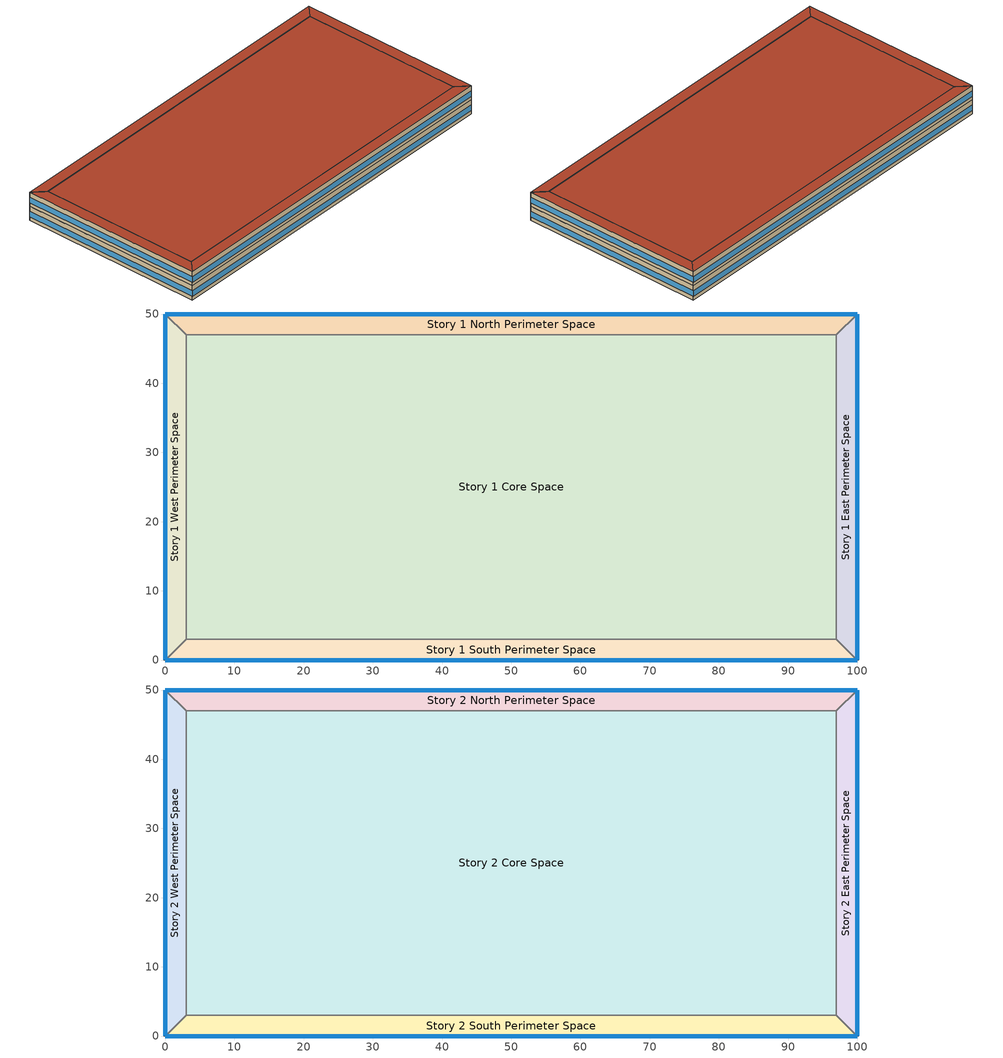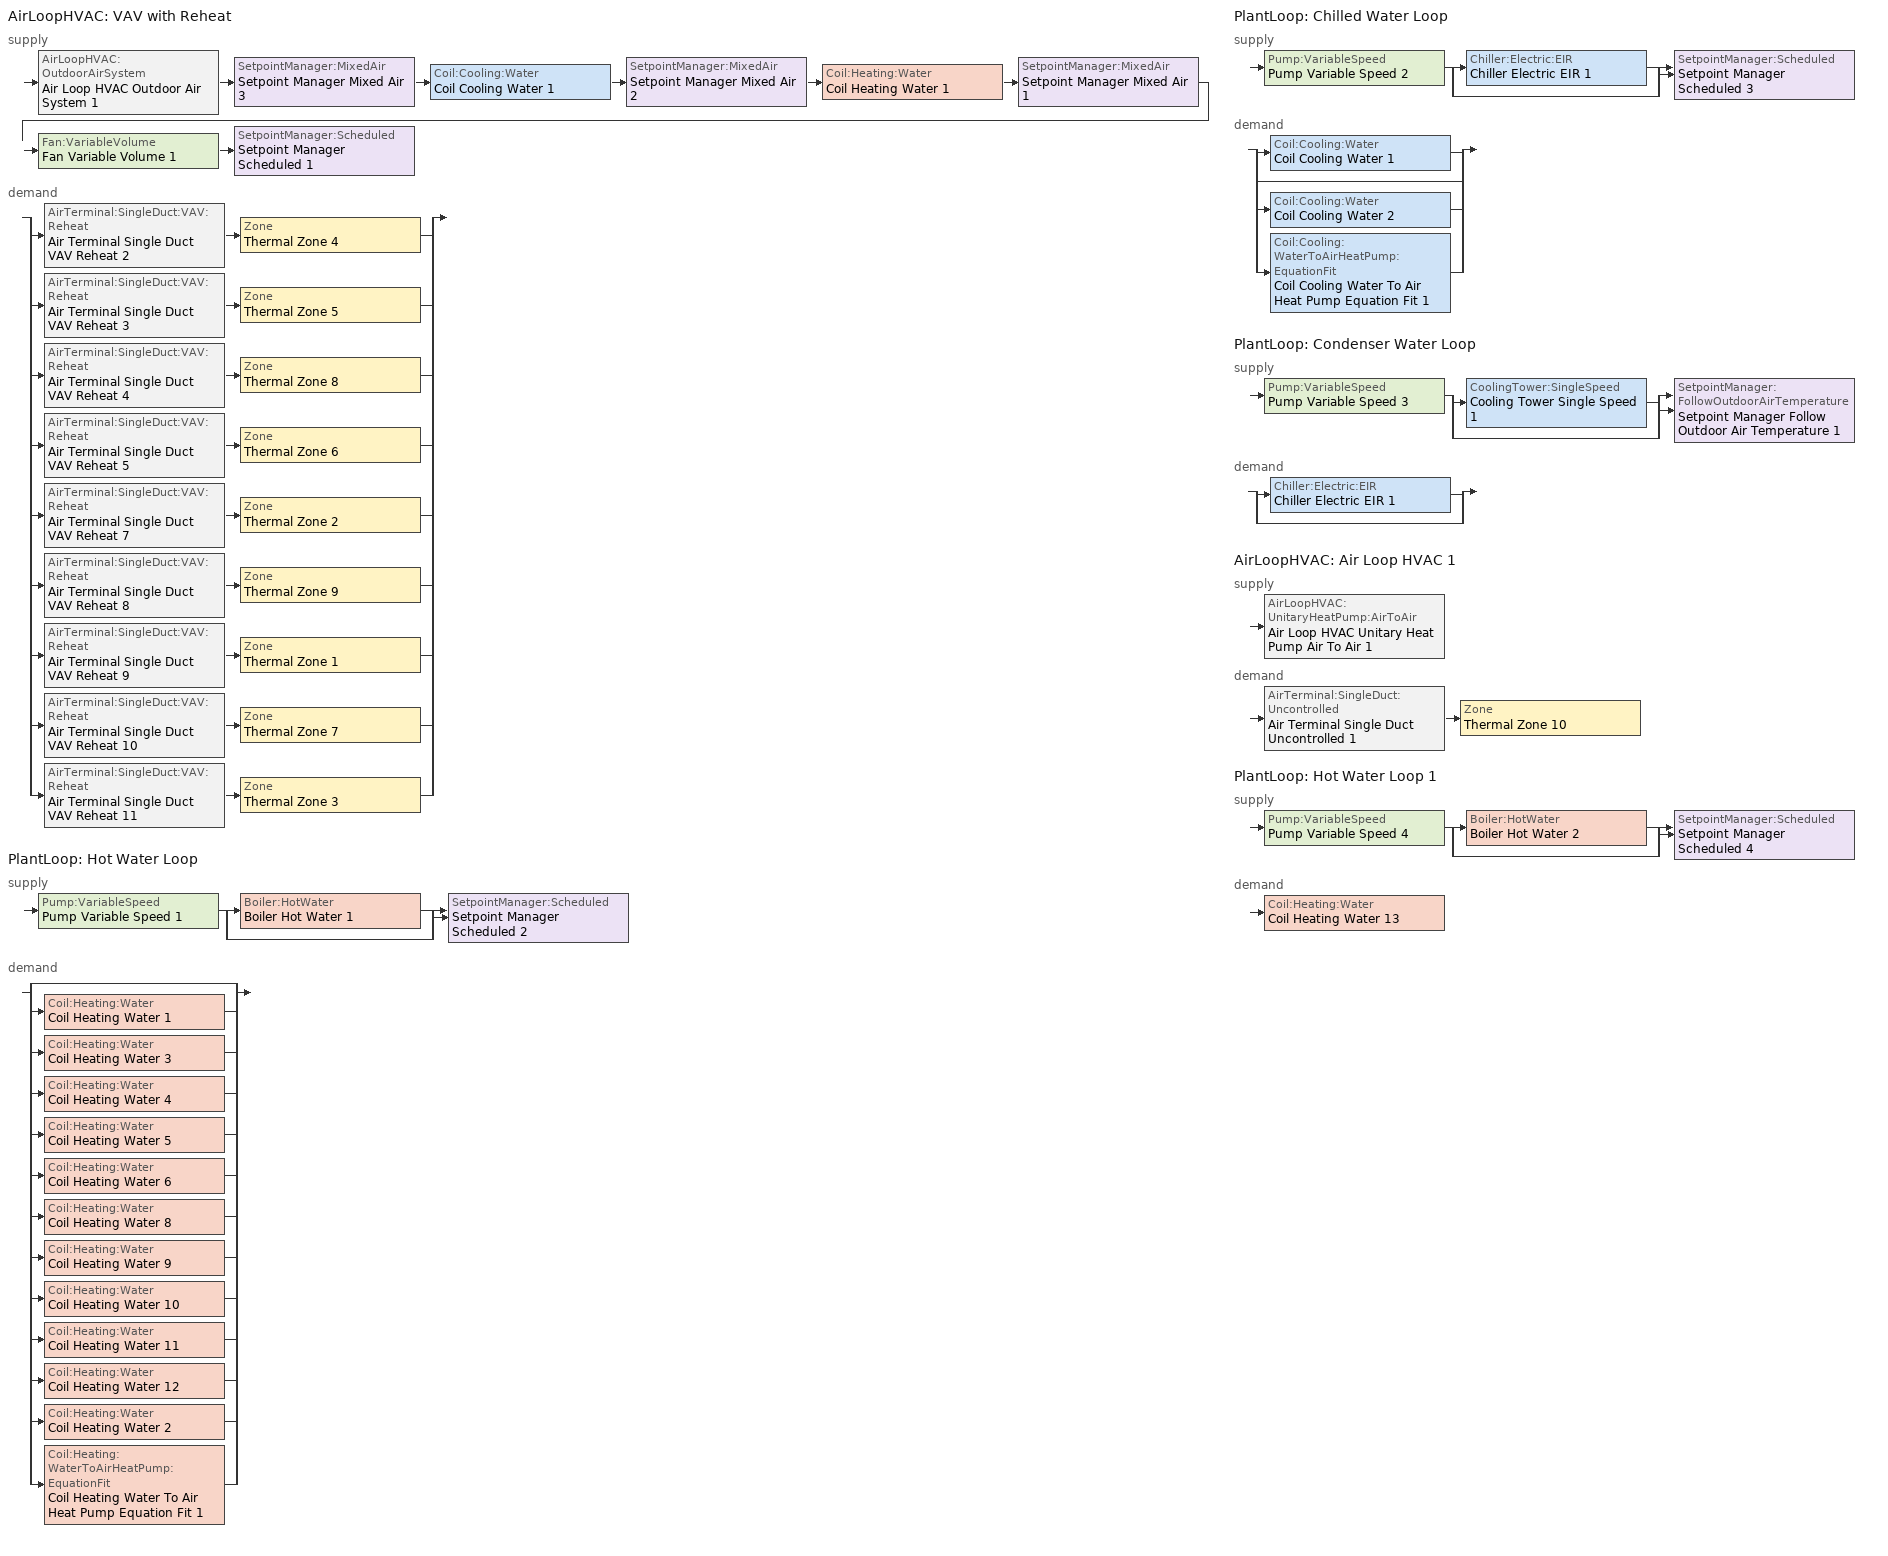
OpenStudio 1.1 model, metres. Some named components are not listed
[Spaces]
Story 1 West Perimeter Space
 floor ground: 0,0 0,50 3,47 3,3 z0
 wall outside: 0,50 0,0 z0:4
 wall to Story 1 North Perimeter Space: 3,47 0,50 z0:4
 wall to Story 1 Core Space: 3,3 3,47 z0:4
 wall to Story 1 South Perimeter Space: 0,0 3,3 z0:4
 window: 0,49.97 0,0.03 z1:2.6
Story 1 North Perimeter Space
 floor ground: 0,50 100,50 97,47 3,47 z0
 wall outside: 100,50 0,50 z0:4
 wall to Story 1 East Perimeter Space: 97,47 100,50 z0:4
 wall to Story 1 Core Space: 3,47 97,47 z0:4
 window: 99.97,50 0.03,50 z1:2.6
Story 1 East Perimeter Space
 floor ground: 100,50 100,0 97,3 97,47 z0
 wall outside: 100,0 100,50 z0:4
 wall to Story 1 South Perimeter Space: 97,3 100,0 z0:4
 wall to Story 1 Core Space: 97,47 97,3 z0:4
 window: 100,0.03 100,49.97 z1:2.6
Story 1 South Perimeter Space
 floor ground: 100,0 0,0 3,3 97,3 z0
 wall outside: 0,0 100,0 z0:4
 wall to Story 1 Core Space: 97,3 3,3 z0:4
 window: 0.03,0 99.97,0 z1:2.6
Story 1 Core Space
 floor ground: 3,3 3,47 97,47 97,3 z0
Story 2 West Perimeter Space
 floor to Story 1 West Perimeter Space: 0,0 0,50 3,47 3,3 z4
 wall outside: 0,50 0,0 z4:8
 wall to Story 2 North Perimeter Space: 3,47 0,50 z4:8
 wall to Story 2 Core Space: 3,3 3,47 z4:8
 wall to Story 2 South Perimeter Space: 0,0 3,3 z4:8
 window: 0,49.97 0,0.03 z5:6.6
 roof outside: 3,3 3,47 0,50 0,0 z8
Story 2 North Perimeter Space
 floor to Story 1 North Perimeter Space: 0,50 100,50 97,47 3,47 z4
 wall outside: 100,50 0,50 z4:8
 wall to Story 2 East Perimeter Space: 97,47 100,50 z4:8
 wall to Story 2 Core Space: 3,47 97,47 z4:8
 window: 99.97,50 0.03,50 z5:6.6
 roof outside: 3,47 97,47 100,50 0,50 z8
Story 2 East Perimeter Space
 floor to Story 1 East Perimeter Space: 100,50 100,0 97,3 97,47 z4
 wall outside: 100,0 100,50 z4:8
 wall to Story 2 South Perimeter Space: 97,3 100,0 z4:8
 wall to Story 2 Core Space: 97,47 97,3 z4:8
 window: 100,0.03 100,49.97 z5:6.6
 roof outside: 97,47 97,3 100,0 100,50 z8
Story 2 South Perimeter Space
 floor to Story 1 South Perimeter Space: 100,0 0,0 3,3 97,3 z4
 wall outside: 0,0 100,0 z4:8
 wall to Story 2 Core Space: 97,3 3,3 z4:8
 window: 0.03,0 99.97,0 z5:6.6
 roof outside: 97,3 3,3 0,0 100,0 z8
Story 2 Core Space
 floor to Story 1 Core Space: 3,3 3,47 97,47 97,3 z4
 roof outside: 97,3 97,47 3,47 3,3 z8
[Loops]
AirLoopHVAC 'VAV with Reheat'
 supply: AirLoopHVAC:OutdoorAirSystem 'Air Loop HVAC Outdoor Air System 1' > SetpointManager:MixedAir 'Setpoint Manager Mixed Air 3' > Coil:Cooling:Water 'Coil Cooling Water 1' > SetpointManager:MixedAir 'Setpoint Manager Mixed Air 2' > Coil:Heating:Water 'Coil Heating Water 1' > SetpointManager:MixedAir 'Setpoint Manager Mixed Air 1' > Fan:VariableVolume 'Fan Variable Volume 1' > SetpointManager:Scheduled 'Setpoint Manager Scheduled 1'
 demand: split
  | AirTerminal:SingleDuct:VAV:Reheat 'Air Terminal Single Duct VAV Reheat 2' > Zone 'Thermal Zone 4'
  | AirTerminal:SingleDuct:VAV:Reheat 'Air Terminal Single Duct VAV Reheat 3' > Zone 'Thermal Zone 5'
  | AirTerminal:SingleDuct:VAV:Reheat 'Air Terminal Single Duct VAV Reheat 4' > Zone 'Thermal Zone 8'
  | AirTerminal:SingleDuct:VAV:Reheat 'Air Terminal Single Duct VAV Reheat 5' > Zone 'Thermal Zone 6'
  | AirTerminal:SingleDuct:VAV:Reheat 'Air Terminal Single Duct VAV Reheat 7' > Zone 'Thermal Zone 2'
  | AirTerminal:SingleDuct:VAV:Reheat 'Air Terminal Single Duct VAV Reheat 8' > Zone 'Thermal Zone 9'
  | AirTerminal:SingleDuct:VAV:Reheat 'Air Terminal Single Duct VAV Reheat 9' > Zone 'Thermal Zone 1'
  | AirTerminal:SingleDuct:VAV:Reheat 'Air Terminal Single Duct VAV Reheat 10' > Zone 'Thermal Zone 7'
  | AirTerminal:SingleDuct:VAV:Reheat 'Air Terminal Single Duct VAV Reheat 11' > Zone 'Thermal Zone 3'
PlantLoop 'Hot Water Loop'
 supply: Pump:VariableSpeed 'Pump Variable Speed 1' > split
  | Boiler:HotWater 'Boiler Hot Water 1'
  | bypass
  join > SetpointManager:Scheduled 'Setpoint Manager Scheduled 2'
 demand: split
  | bypass
  | Coil:Heating:Water 'Coil Heating Water 1'
  | Coil:Heating:Water 'Coil Heating Water 3'
  | Coil:Heating:Water 'Coil Heating Water 4'
  | Coil:Heating:Water 'Coil Heating Water 5'
  | Coil:Heating:Water 'Coil Heating Water 6'
  | Coil:Heating:Water 'Coil Heating Water 8'
  | Coil:Heating:Water 'Coil Heating Water 9'
  | Coil:Heating:Water 'Coil Heating Water 10'
  | Coil:Heating:Water 'Coil Heating Water 11'
  | Coil:Heating:Water 'Coil Heating Water 12'
  | Coil:Heating:Water 'Coil Heating Water 2'
  | Coil:Heating:WaterToAirHeatPump:EquationFit 'Coil Heating Water To Air Heat Pump Equation Fit 1'
PlantLoop 'Chilled Water Loop'
 supply: Pump:VariableSpeed 'Pump Variable Speed 2' > split
  | Chiller:Electric:EIR 'Chiller Electric EIR 1'
  | bypass
  join > SetpointManager:Scheduled 'Setpoint Manager Scheduled 3'
 demand: split
  | Coil:Cooling:Water 'Coil Cooling Water 1'
  | bypass
  | Coil:Cooling:Water 'Coil Cooling Water 2'
  | Coil:Cooling:WaterToAirHeatPump:EquationFit 'Coil Cooling Water To Air Heat Pump Equation Fit 1'
PlantLoop 'Condenser Water Loop'
 supply: Pump:VariableSpeed 'Pump Variable Speed 3' > split
  | CoolingTower:SingleSpeed 'Cooling Tower Single Speed 1'
  | bypass
  join > SetpointManager:FollowOutdoorAirTemperature 'Setpoint Manager Follow Outdoor Air Temperature 1'
 demand: split
  | Chiller:Electric:EIR 'Chiller Electric EIR 1'
  | bypass
AirLoopHVAC 'Air Loop HVAC 1'
 supply: AirLoopHVAC:UnitaryHeatPump:AirToAir 'Air Loop HVAC Unitary Heat Pump Air To Air 1'
 demand: AirTerminal:SingleDuct:Uncontrolled 'Air Terminal Single Duct Uncontrolled 1' > Zone 'Thermal Zone 10'
PlantLoop 'Hot Water Loop 1'
 supply: Pump:VariableSpeed 'Pump Variable Speed 4' > split
  | Boiler:HotWater 'Boiler Hot Water 2'
  | bypass
  join > SetpointManager:Scheduled 'Setpoint Manager Scheduled 4'
 demand: Coil:Heating:Water 'Coil Heating Water 13'
[Building]
OS:Building 1: Space Type=Baseline Model Space Type; Default Construction Set=ASHRAE_189.1-2009_ClimateZone 4-5 (mdoff)_ConstSet
[SizingPeriod:DesignDay] Barometric Pressure {Pa}=98934; Sky Clearness=0; Rain Indicator=0; Snow Indicator=0; Day of Month=21; Daylight Saving Time Indicator=0; Dry-Bulb Temperature Range Modifier Type=DefaultMultipliers
Name | Maximum Dry-Bulb Temperature {C} | Daily Dry-Bulb Temperature Range {deltaC} | Humidity Indicating Conditions at Maximum Dry-Bulb {BasedOnField A3} | Wind Speed {m/s} | Wind Direction {deg} | Month | Day Type | Humidity Indicating Type | Solar Model Indicator | ASHRAE Taub | ASHRAE Taud
Chicago Ohare Intl Ap Ann Hum_n 99.6% Condns DP=>MCDB | -19.2 | 0 | -25.7 | 4.9 | 270 | 1 | WinterDesignDay | Dewpoint | ASHRAEClearSky
Chicago Ohare Intl Ap Ann Clg .4% Condns DP=>MDB | 28.9 | 10.5 | 23.8 | 5.2 | 230 | 7 | SummerDesignDay | Dewpoint | ASHRAETau | 0.455 | 2.05
Chicago Ohare Intl Ap Ann Htg 99.6% Condns DB | -20 | 0 | -20 | 4.9 | 270 | 1 | WinterDesignDay | Wetbulb | ASHRAEClearSky
Chicago Ohare Intl Ap Ann Clg .4% Condns Enth=>MDB | 31.4 | 10.5 | 79200 | 5.2 | 230 | 7 | SummerDesignDay | Enthalpy | ASHRAETau | 0.455 | 2.05
Chicago Ohare Intl Ap Ann Htg Wind 99.6% Condns WS=>MCDB | -3.5 | 0 | -3.5 | 12.4 | 270 | 1 | WinterDesignDay | Wetbulb | ASHRAEClearSky
Chicago Ohare Intl Ap Ann Clg .4% Condns WB=>MDB | 31.2 | 10.5 | 25.5 | 5.2 | 230 | 7 | SummerDesignDay | Wetbulb | ASHRAETau | 0.455 | 2.05
Chicago Ohare Intl Ap Ann Clg .4% Condns DB=>MWB | 33.3 | 10.5 | 23.7 | 5.2 | 230 | 7 | SummerDesignDay | Wetbulb | ASHRAETau | 0.455 | 2.05
[Material]
Name | Roughness | Thickness | Conductivity | Density | Specific Heat | Thermal Absorptance | Solar Absorptance | Visible Absorptance
000_F08 Metal surface | Smooth | 0.0008 | 45.28 | 7824 | 500
000_F16 Acoustic tile | MediumSmooth | 0.0191 | 0.06 | 368 | 590
000_G01a 19mm gypsum board | MediumSmooth | 0.019 | 0.16 | 800 | 1090
000_G05 25mm wood | MediumSmooth | 0.0254 | 0.15 | 608 | 1630
000_I01 25mm insulation board | MediumRough | 0.0254 | 0.03 | 43 | 1210
000_M11 100mm lightweight concrete | MediumRough | 0.1016 | 0.53 | 1280 | 840
1/2IN Gypsum | Smooth | 0.0127 | 0.16 | 784.9 | 830 | 0.9 | 0.92 | 0.92
MAT-CC05 4 HW CONCRETE | Rough | 0.1016 | 1.311 | 2240 | 836.8 | 0.9 | 0.7 | 0.7
Metal Decking | MediumSmooth | 0.0015 | 45.006 | 7680 | 418.4 | 0.9 | 0.7 | 0.3
Roof Insulation [21] | MediumRough | 0.2105 | 0.049 | 265 | 836.8 | 0.9 | 0.7 | 0.7
Roof Membrane | VeryRough | 0.0095 | 0.16 | 1121.29 | 1460 | 0.9 | 0.7 | 0.7
Wall Insulation [39] | MediumRough | 0.1184 | 0.045 | 265 | 836.8 | 0.9 | 0.7 | 0.7
[Material:AirGap]
Name | Thermal Resistance
000_F04 Wall air space resistance | 0.15
000_F05 Ceiling air space resistance | 0.18
[Material:NoMass] Thermal Absorptance=0.9; Solar Absorptance=0.7
Name | Roughness | Thermal Resistance | Visible Absorptance
CP02 CARPET PAD | VeryRough | 0.2165 | 0.8
MAT-SHEATH | Rough | 0.3626 | 0.7
[WindowMaterial:Gas]
000_Air 13mm: Gas Type=Air; Thickness=0.0127
[WindowMaterial:Glazing] Optical Data Type=SpectralAverage; Thickness=0.003; Infrared Transmittance at Normal Incidence=0
Name | Solar Transmittance at Normal Incidence | Front Side Solar Reflectance at Normal Incidence | Back Side Solar Reflectance at Normal Incidence | Visible Transmittance at Normal Incidence | Front Side Visible Reflectance at Normal Incidence | Back Side Visible Reflectance at Normal Incidence | Front Side Infrared Hemispherical Emissivity | Back Side Infrared Hemispherical Emissivity | Conductivity | Dirt Correction Factor for Solar and Visible Transmittance | Solar Diffusing
000_Clear 3mm | 0.837 | 0.075 | 0.075 | 0.898 | 0.081 | 0.081 | 0.84 | 0.84 | 0.9
Theoretical Glass [207] | 0.3311 | 0.6189 | 0.6189 | 0.44 | 0.51 | 0.51 | 0.9 | 0.9 | 0.0133 | 1 | No
[Construction]
000_ExtSlabCarpet_4in_ClimateZone 1-8: MAT-CC05 4 HW CONCRETE, CP02 CARPET PAD
000_Exterior Door: 000_F08 Metal surface, 000_I01 25mm insulation board
000_Exterior Window: 000_Clear 3mm, 000_Air 13mm, 000_Clear 3mm
000_Interior Ceiling: 000_M11 100mm lightweight concrete, 000_F05 Ceiling air space resistance, 000_F16 Acoustic tile
000_Interior Door; 000_Interior Partition: 000_G05 25mm wood
000_Interior Floor: 000_F16 Acoustic tile, 000_F05 Ceiling air space resistance, 000_M11 100mm lightweight concrete
000_Interior Wall: 000_G01a 19mm gypsum board, 000_F04 Wall air space resistance, 000_G01a 19mm gypsum board
000_Interior Window: 000_Clear 3mm
ASHRAE_189.1-2009_ExtRoof_IEAD_ClimateZone 2-5: Roof Membrane, Roof Insulation [21], Metal Decking
ASHRAE_189.1-2009_ExtWall_SteelFrame_ClimateZone 4-8: MAT-SHEATH, Wall Insulation [39], 1/2IN Gypsum
ASHRAE_189.1-2009_ExtWindow_ClimateZone 4-5: Theoretical Glass [207]
[DefaultConstructionSet]
ASHRAE_189.1-2009_ClimateZone 4-5 (mdoff)_ConstSet: Default Exterior Surface Constructions=ASHRAE_189.1-2009_ClimateZone 4-5 (mdoff)_Exterior_DefSurfCons; Default Interior Surface Constructions=000_Interior_DefSurfCons; Default Ground Contact Surface Constructions=000_Ground_DefSurfCons; Default Exterior SubSurface Constructions=ASHRAE_189.1-2009_ClimateZone 4-5 (mdoff)_Exterior_DefSubCons; Default Interior SubSurface Constructions=000_Interior_DefSubCons; Interior Partition Construction=000_Interior Partition
[DefaultSubSurfaceConstructions] Glass Door Construction=000_Exterior Window; Skylight Construction=000_Exterior Window; Tubular Daylight Dome Construction=000_Interior Window; Tubular Daylight Diffuser Construction=000_Interior Window
Name | Fixed Window Construction | Operable Window Construction | Door Construction
000_Interior_DefSubCons | 000_Interior Window | 000_Interior Window | 000_Interior Door
ASHRAE_189.1-2009_ClimateZone 4-5 (mdoff)_Exterior_DefSubCons | ASHRAE_189.1-2009_ExtWindow_ClimateZone 4-5 | ASHRAE_189.1-2009_ExtWindow_ClimateZone 4-5 | 000_Exterior Door
[DefaultSurfaceConstructions]
Name | Floor Construction | Wall Construction | Roof Ceiling Construction
000_Ground_DefSurfCons | 000_ExtSlabCarpet_4in_ClimateZone 1-8 | 000_ExtSlabCarpet_4in_ClimateZone 1-8 | 000_ExtSlabCarpet_4in_ClimateZone 1-8
000_Interior_DefSurfCons | 000_Interior Floor | 000_Interior Wall | 000_Interior Ceiling
ASHRAE_189.1-2009_ClimateZone 4-5 (mdoff)_Exterior_DefSurfCons | 000_ExtSlabCarpet_4in_ClimateZone 1-8 | ASHRAE_189.1-2009_ExtWall_SteelFrame_ClimateZone 4-8 | ASHRAE_189.1-2009_ExtRoof_IEAD_ClimateZone 2-5
[BuildingStory] Nominal Floor to Floor Height {m}=4
Name | Nominal Z Coordinate {m}
Story 1 | 0
Story 2 | 4
[Space]
Name | Building Story | Thermal Zone
Story 1 West Perimeter Space | Story 1 | Thermal Zone 6
Story 1 North Perimeter Space | Story 1 | Thermal Zone 10
Story 1 East Perimeter Space | Story 1 | Thermal Zone 4
Story 1 South Perimeter Space | Story 1 | Thermal Zone 9
Story 1 Core Space | Story 1 | Thermal Zone 7
Story 2 West Perimeter Space | Story 2 | Thermal Zone 1
Story 2 North Perimeter Space | Story 2 | Thermal Zone 2
Story 2 East Perimeter Space | Story 2 | Thermal Zone 3
Story 2 South Perimeter Space | Story 2 | Thermal Zone 8
Story 2 Core Space | Story 2 | Thermal Zone 5
[ThermalZone] Thermostat=Thermostat Setpoint Dual Setpoint 1; Use Ideal Air Loads=No
Thermal Zone 1; Thermal Zone 2; Thermal Zone 3; Thermal Zone 4; Thermal Zone 5; Thermal Zone 6; Thermal Zone 7; Thermal Zone 8; Thermal Zone 9; Thermal Zone 10
[Sizing:Zone] Zone Cooling Design Supply Air Temperature {C}=14; Zone Heating Design Supply Air Temperature {C}=40; Zone Cooling Design Supply Air Humidity Ratio {kg-H2O/kg-air}=0.0085; Zone Heating Design Supply Air Humidity Ratio {kg-H2O/kg-air}=0.008; Cooling Design Air Flow Method=DesignDay; Heating Design Air Flow Method=DesignDay
Thermal Zone 1; Thermal Zone 2; Thermal Zone 3; Thermal Zone 4; Thermal Zone 5; Thermal Zone 6; Thermal Zone 7; Thermal Zone 8; Thermal Zone 9; Thermal Zone 10
[Zone equipment]
Thermal Zone 1: Air Terminal Single Duct VAV Reheat 9
Thermal Zone 2: Air Terminal Single Duct VAV Reheat 7
Thermal Zone 3: Air Terminal Single Duct VAV Reheat 11
Thermal Zone 4: Air Terminal Single Duct VAV Reheat 2, Zone HVAC Four Pipe Fan Coil 1
Thermal Zone 5: Air Terminal Single Duct VAV Reheat 3, Zone HVAC Water To Air Heat Pump 1
Thermal Zone 6: Air Terminal Single Duct VAV Reheat 5, Zone HVAC Packaged Terminal Heat Pump 1
Thermal Zone 7: Air Terminal Single Duct VAV Reheat 10
Thermal Zone 8: Air Terminal Single Duct VAV Reheat 4, Zone HVAC Packaged Terminal Air Conditioner 1
Thermal Zone 9: Air Terminal Single Duct VAV Reheat 8
Thermal Zone 10: Air Terminal Single Duct Uncontrolled 1
[AirLoopHVAC] Design Supply Air Flow Rate {m3/s}=AutoSize
VAV with Reheat; Air Loop HVAC 1
[AvailabilityManager:Scheduled] Schedule=Always On Discrete
Availability Manager Scheduled 1; Availability Manager Scheduled 2
[Sizing:System] Type of Load to Size On=Sensible; Design Outdoor Air Flow Rate {m3/s}=Autosize; Minimum System Air Flow Ratio=0.3; Preheat Design Temperature {C}=7; Preheat Design Humidity Ratio {kg-H2O/kg-Air}=0.008; Precool Design Temperature {C}=12.8; Precool Design Humidity Ratio {kg-H2O/kg-Air}=0.008; Central Cooling Design Supply Air Temperature {C}=12.8; Sizing Option=NonCoincident; 100% Outdoor Air in Cooling=Yes; 100% Outdoor Air in Heating=Yes; Central Cooling Design Supply Air Humidity Ratio {kg-H2O/kg-Air}=0.0085; Central Heating Design Supply Air Humidity Ratio {kg-H2O/kg-Air}=0.008; Cooling Design Air Flow Method=DesignDay; Cooling Design Air Flow Rate {m3/s}=0; Heating Design Air Flow Method=DesignDay; Heating Design Air Flow Rate {m3/s}=0; System Outdoor Air Method=ZoneSum
Name | Central Heating Design Supply Air Temperature {C}
VAV with Reheat | 12.8
Air Loop HVAC 1 | 16.7
[Fan:VariableVolume]
Fan Variable Volume 1: Availability Schedule=Always On Discrete; Fan Efficiency=0.6045; Pressure Rise {Pa}=500; Maximum Flow Rate {m3/s}=Autosize; Fan Power Minimum Flow Rate Input Method=FixedFlowRate; Fan Power Minimum Flow Fraction=0; Fan Power Minimum Air Flow Rate {m3/s}=0; Motor Efficiency=0.93; Motor In Airstream Fraction=1; Fan Power Coefficient 1=0.0407599; Fan Power Coefficient 2=0.088045; Fan Power Coefficient 3=-0.0729261; Fan Power Coefficient 4=0.94374; Fan Power Coefficient 5=0
[Coil:Heating:Water] Availability Schedule=Always On Discrete
Coil Heating Water 1; Coil Heating Water 3; Coil Heating Water 4; Coil Heating Water 5; Coil Heating Water 6; Coil Heating Water 8; Coil Heating Water 9; Coil Heating Water 10; Coil Heating Water 11; Coil Heating Water 12; Coil Heating Water 2; Coil Heating Water 13
[Coil:Cooling:Water] Availability Schedule=Always On Discrete
Coil Cooling Water 1; Coil Cooling Water 2
[SetpointManager:Scheduled] Control Variable=Temperature
Name | Schedule
Setpoint Manager Scheduled 1 | Deck_Temperature
Setpoint Manager Scheduled 2 | Hot_Water_Temperature
Setpoint Manager Scheduled 3 | Chilled_Water_Temperature
Setpoint Manager Scheduled 4 | Hot_Water_Temperature 1
[Controller:OutdoorAir]
Controller Outdoor Air 1: Minimum Outdoor Air Flow Rate {m3/s}=Autosize; Maximum Outdoor Air Flow Rate {m3/s}=Autosize; Economizer Control Type=NoEconomizer; Economizer Control Action Type=ModulateFlow; Economizer Maximum Limit Dry-Bulb Temperature {C}=28; Economizer Maximum Limit Enthalpy {J/kg}=64000; Economizer Minimum Limit Dry-Bulb Temperature {C}=-100; Lockout Type=NoLockout; Minimum Limit Type=FixedMinimum; Controller Mechanical Ventilation=Controller Mechanical Ventilation 1; High Humidity Control=No; Heat Recovery Bypass Control Type=BypassWhenOAFlowGreaterThanMinimum
[Controller:MechanicalVentilation]
Controller Mechanical Ventilation 1: Availability Schedule=Always On Discrete; System Outdoor Air Method=ZoneSum
[AirLoopHVAC:OutdoorAirSystem]
Air Loop HVAC Outdoor Air System 1: Controller=Controller Outdoor Air 1
[PlantLoop] Plant Loop Volume {m3}=Autocalculate
Name | Fluid Type
Hot Water Loop; Hot Water Loop 1 | Water
Chilled Water Loop; Condenser Water Loop
[Sizing:Plant]
Name | Loop Type | Design Loop Exit Temperature {C} | Loop Design Temperature Difference {deltaC}
Hot Water Loop; Hot Water Loop 1 | Heating | 82 | 11
Chilled Water Loop | Cooling | 7.22 | 6.67
Condenser Water Loop | Condenser | 29.4 | 5.6
[Pump:VariableSpeed] Pump Control Type=Intermittent
Pump Variable Speed 1; Pump Variable Speed 2; Pump Variable Speed 3; Pump Variable Speed 4
[Boiler:HotWater] Efficiency Curve Temperature Evaluation Variable=LeavingBoiler; Water Outlet Upper Temperature Limit {C}=99; Boiler Flow Mode=ConstantFlow; Parasitic Electric Load {W}=0; Sizing Factor=1
Name | Normalized Boiler Efficiency Curve
Boiler Hot Water 1 | Boiler Efficiency
Boiler Hot Water 2 | Boiler Efficiency 1
[Controller:WaterCoil]
Name | Action
Controller Water Coil 1; Controller Water Coil 3; Controller Water Coil 5 | Normal
Controller Water Coil 2; Controller Water Coil 4 | Reverse
[Chiller:Electric:EIR]
Chiller Electric EIR 1: Reference Capacity {W}=Autosize; Reference COP {W/W}=5.5; Cooling Capacity Function of Temperature Curve=Curve Biquadratic 1; Electric Input to Cooling Output Ratio Function of Temperature Curve=Curve Biquadratic 2; Electric Input to Cooling Output Ratio Function of Part Load Ratio Curve=Curve Quadratic 1; Design Heat Recovery Water Flow Rate {m3/s}=0; Sizing Factor=1; Basin Heater Capacity {W/K}=0; Basin Heater Setpoint Temperature {C}=10
[CoolingTower:SingleSpeed]
Cooling Tower Single Speed 1: Design Water Flow Rate {m3/s}=autosize; Design Air Flow Rate {m3/s}=autosize; Fan Power at Design Air Flow Rate {W}=autosize; U-Factor Times Area Value at Design Air Flow Rate {W/K}=autosize; Air Flow Rate in Free Convection Regime {m3/s}=autosize; U-Factor Times Area Value at Free Convection Air Flow Rate {W/K}=autosize; Performance Input Method=UFactorTimesAreaAndDesignWaterFlowRate; Free Convection Capacity {W}=0
[SetpointManager:FollowOutdoorAirTemperature]
Setpoint Manager Follow Outdoor Air Temperature 1: Control Variable=Temperature; Reference Temperature Type=OutdoorAirWetBulb; Offset Temperature Difference {deltaC}=1.5; Maximum Setpoint Temperature {C}=80; Minimum Setpoint Temperature {C}=6
[AirTerminal:SingleDuct:VAV:Reheat] Availability Schedule=Always On Discrete; Maximum Air Flow Rate {m3/s}=Autocalculate; Zone Minimum Air Flow Input Method=Constant; Constant Minimum Air Flow Fraction=0.3; Fixed Minimum Air Flow Rate {m3/s}=0; Maximum Hot Water or Steam Flow Rate {m3/s}=Autocalculate; Minimum Hot Water or Steam Flow Rate {m3/s}=0; Convergence Tolerance=0.001; Damper Heating Action=Normal; Maximum Flow per Zone Floor Area During Reheat {m3/s-m2}=Autocalculate; Maximum Flow Fraction During Reheat=Autocalculate; Maximum Reheat Air Temperature {C}=35
Name | Reheat Coil
Air Terminal Single Duct VAV Reheat 2 | Coil Heating Water 3
Air Terminal Single Duct VAV Reheat 3 | Coil Heating Water 4
Air Terminal Single Duct VAV Reheat 4 | Coil Heating Water 5
Air Terminal Single Duct VAV Reheat 5 | Coil Heating Water 6
Air Terminal Single Duct VAV Reheat 7 | Coil Heating Water 8
Air Terminal Single Duct VAV Reheat 8 | Coil Heating Water 9
Air Terminal Single Duct VAV Reheat 9 | Coil Heating Water 10
Air Terminal Single Duct VAV Reheat 10 | Coil Heating Water 11
Air Terminal Single Duct VAV Reheat 11 | Coil Heating Water 12
[Fan:OnOff] Availability Schedule=Always On Discrete; Fan Efficiency=0.6; Pressure Rise {Pa}=300; Maximum Flow Rate {m3/s}=autosize; Motor Efficiency=0.8; Motor In Airstream Fraction=1
Name | Fan Power Ratio Function of Speed Ratio Curve | Fan Efficiency Ratio Function of Speed Ratio Curve
Fan On Off 1 | Fan On Off Power Curve | Fan On Off Efficiency Curve
Fan On Off 2 | Fan On Off Power Curve 1 | Fan On Off Efficiency Curve 1
Fan On Off 3 | Fan On Off Power Curve 2 | Fan On Off Efficiency Curve 2
Fan On Off 4 | Fan On Off Power Curve 3 | Fan On Off Efficiency Curve 3
Fan On Off 5 | Fan On Off Power Curve 4 | Fan On Off Efficiency Curve 4
[Coil:Heating:DX:SingleSpeed] Availability Schedule=Always On Discrete; Rated Total Heating Capacity {W}=Autosize; Rated COP {W/W}=5; Rated Air Flow Rate {m3/s}=Autosize; Defrost Strategy=Resistive; Defrost Control=Timed; Defrost Time Period Fraction=0.166667; Resistive Defrost Heater Capacity {W}=2000
Name | Total Heating Capacity Function of Temperature Curve | Total Heating Capacity Function of Flow Fraction Curve | Energy Input Ratio Function of Temperature Curve | Energy Input Ratio Function of Flow Fraction Curve | Part Load Fraction Correlation Curve
Coil Heating DX Single Speed 1 | Curve Cubic 1 | Curve Cubic 2 | Curve Cubic 3 | Curve Quadratic 2 | Curve Quadratic 3
Coil Heating DX Single Speed 2 | Curve Cubic 4 | Curve Cubic 5 | Curve Cubic 6 | Curve Quadratic 13 | Curve Quadratic 14
[Coil:Cooling:DX:SingleSpeed] Availability Schedule=Always On Discrete; Rated Total Cooling Capacity {W}=autosize; Rated Sensible Heat Ratio=autosize; Rated COP {W/W}=3; Rated Air Flow Rate {m3/s}=autosize; Rated Evaporator Fan Power Per Volume Flow Rate {W/(m3/s)}=773.3; Condenser Type=AirCooled; Evaporative Condenser Effectiveness=0; Evaporative Condenser Air Flow Rate {m3/s}=Autosize; Evaporative Condenser Pump Rated Power Consumption {W}=Autosize; Crankcase Heater Capacity {W}=0; Maximum Outdoor Dry-Bulb Temperature for Crankcase Heater Operation {C}=0; Basin Heater Capacity {W/K}=0; Basin Heater Setpoint Temperature {C}=10
Name | Total Cooling Capacity Function of Temperature Curve | Total Cooling Capacity Function of Flow Fraction Curve | Energy Input Ratio Function of Temperature Curve | Energy Input Ratio Function of Flow Fraction Curve | Part Load Fraction Correlation Curve
Coil Cooling DX Single Speed 1 | Curve Biquadratic 3 | Curve Quadratic 4 | Curve Biquadratic 4 | Curve Quadratic 5 | Curve Quadratic 6
Coil Cooling DX Single Speed 2 | Curve Biquadratic 5 | Curve Quadratic 7 | Curve Biquadratic 6 | Curve Quadratic 8 | Curve Quadratic 9
Coil Cooling DX Single Speed 3 | Curve Biquadratic 7 | Curve Quadratic 10 | Curve Biquadratic 8 | Curve Quadratic 11 | Curve Quadratic 12
[Coil:Heating:Electric] Availability Schedule=Always On Discrete
Coil Heating Electric 1; Coil Heating Electric 2; Coil Heating Electric 3
[AirLoopHVAC:UnitaryHeatPump:AirToAir]
Air Loop HVAC Unitary Heat Pump Air To Air 1: Availability Schedule=Always On Discrete; Supply Air Flow Rate During Cooling Operation {m3/s}=Autosize; Supply Air Flow Rate During Heating Operation {m3/s}=Autosize; Controlling Zone or Thermostat Location=Thermal Zone 10; Supply Air Fan=Fan On Off 1; Heating Coil=Coil Heating DX Single Speed 1; Cooling Coil=Coil Cooling DX Single Speed 1; Supplemental Heating Coil=Coil Heating Electric 1; Maximum Supply Air Temperature from Supplemental Heater {C}=Autosize
[ZoneHVAC:FourPipeFanCoil]
Zone HVAC Four Pipe Fan Coil 1: Availability Schedule=Always On Discrete; Capacity Control Method=CyclingFan; Maximum Supply Air Flow Rate {m3/s}=autosize; Maximum Outdoor Air Flow Rate {m3/s}=autosize; Supply Air Fan=Fan On Off 2; Cooling Coil=Coil Cooling Water 2; Maximum Cold Water Flow Rate {m3/s}=autosize; Heating Coil=Coil Heating Water 2; Maximum Hot Water Flow Rate {m3/s}=autosize
[Coil:Heating:WaterToAirHeatPump:EquationFit]
Coil Heating Water To Air Heat Pump Equation Fit 1: Heating Capacity Coefficient 1=-5.50103; Heating Capacity Coefficient 2=-0.966888; Heating Capacity Coefficient 3=7.70755; Heating Capacity Coefficient 4=0.0319289; Heating Capacity Coefficient 5=0.0281125; Heating Power Consumption Coefficient 1=-7.47518; Heating Power Consumption Coefficient 2=6.40877; Heating Power Consumption Coefficient 3=1.99712; Heating Power Consumption Coefficient 4=-0.050683; Heating Power Consumption Coefficient 5=0.0113851
[Coil:Cooling:WaterToAirHeatPump:EquationFit]
Coil Cooling Water To Air Heat Pump Equation Fit 1: Total Cooling Capacity Coefficient 1=-0.681262; Total Cooling Capacity Coefficient 2=1.99529; Total Cooling Capacity Coefficient 3=-0.936119; Total Cooling Capacity Coefficient 4=0.0208118; Total Cooling Capacity Coefficient 5=0.00843887; Sensible Cooling Capacity Coefficient 1=2.24209; Sensible Cooling Capacity Coefficient 2=7.28913; Sensible Cooling Capacity Coefficient 3=-9.0608; Sensible Cooling Capacity Coefficient 4=-0.367294; Sensible Cooling Capacity Coefficient 5=0.218826; Sensible Cooling Capacity Coefficient 6=0.00901534; Cooling Power Consumption Coefficient 1=-3.20456; Cooling Power Consumption Coefficient 2=0.476565; Cooling Power Consumption Coefficient 3=3.16734; Cooling Power Consumption Coefficient 4=0.102446; Cooling Power Consumption Coefficient 5=-0.0381326
[ZoneHVAC:WaterToAirHeatPump]
Zone HVAC Water To Air Heat Pump 1: Availability Schedule=Always On Discrete; Supply Air Flow Rate During Cooling Operation {m3/s}=Autosize; Supply Air Flow Rate During Heating Operation {m3/s}=Autosize; Supply Air Flow Rate When No Cooling or Heating is Needed {m3/s}=autosize; Outdoor Air Flow Rate During Cooling Operation {m3/s}=autosize; Outdoor Air Flow Rate During Heating Operation {m3/s}=autosize; Outdoor Air Flow Rate When No Cooling or Heating is Needed {m3/s}=Autosize; Supply Air Fan=Fan On Off 3; Heating Coil=Coil Heating Water To Air Heat Pump Equation Fit 1; Cooling Coil=Coil Cooling Water To Air Heat Pump Equation Fit 1; Supplemental Heating Coil=Coil Heating Electric 2; Maximum Supply Air Temperature from Supplemental Heater {C}=Autosize
[ZoneHVAC:PackagedTerminalAirConditioner]
Zone HVAC Packaged Terminal Air Conditioner 1: Availability Schedule=Always On Discrete; Supply Air Flow Rate During Cooling Operation {m3/s}=Autosize; Supply Air Flow Rate During Heating Operation {m3/s}=Autosize; Supply Air Flow Rate When No Cooling or Heating is Needed {m3/s}=Autosize; Outdoor Air Flow Rate During Cooling Operation {m3/s}=Autosize; Outdoor Air Flow Rate During Heating Operation {m3/s}=Autosize; Outdoor Air Flow Rate When No Cooling or Heating is Needed {m3/s}=Autosize; Supply Air Fan=Fan On Off 4; Heating Coil=Coil Heating Water 13; Cooling Coil=Coil Cooling DX Single Speed 2; Fan Placement=DrawThrough
[ZoneHVAC:PackagedTerminalHeatPump]
Zone HVAC Packaged Terminal Heat Pump 1: Availability Schedule=Always On Discrete; Supply Air Flow Rate During Cooling Operation {m3/s}=Autosize; Supply Air Flow Rate During Heating Operation {m3/s}=Autosize; Supply Air Flow Rate When No Cooling or Heating is Needed {m3/s}=Autosize; Outdoor Air Flow Rate During Cooling Operation {m3/s}=Autosize; Outdoor Air Flow Rate During Heating Operation {m3/s}=Autosize; Outdoor Air Flow Rate When No Cooling or Heating is Needed {m3/s}=Autosize; Supply Air Fan=Fan On Off 5; Heating Coil=Coil Heating DX Single Speed 2; Cooling Coil=Coil Cooling DX Single Speed 3; Supplemental Heating Coil=Coil Heating Electric 3; Maximum Supply Air Temperature from Supplemental Heater {C}=Autosize
[AirTerminal:SingleDuct:Uncontrolled]
Air Terminal Single Duct Uncontrolled 1: Availability Schedule=Always On Discrete; Maximum Air Flow Rate {m3/s}=AutoSize
[ThermostatSetpoint:DualSetpoint]
Thermostat Setpoint Dual Setpoint 1: Heating Setpoint Temperature Schedule=Heating Sch; Cooling Setpoint Temperature Schedule=Cooling Sch
[SpaceType]
Baseline Model Space Type: Default Schedule Set=Baseline Model Schedule Set; Design Specification Outdoor Air Object=Baseline Model OA
[DefaultScheduleSet]
Baseline Model Schedule Set: Number of People Schedule=Baseline Model People Lights and Equipment Schedule; People Activity Level Schedule=Baseline Model People Activity Schedule; Lighting Schedule=Baseline Model People Lights and Equipment Schedule; Electric Equipment Schedule=Baseline Model People Lights and Equipment Schedule; Infiltration Schedule=Baseline Model Infiltration Schedule
[DesignSpecification:OutdoorAir]
Baseline Model OA: Outdoor Air Method=Sum; Outdoor Air Flow per Person {m3/s-person}=0.00943895
[SpaceInfiltration:DesignFlowRate]
Baseline Model Infiltration: Space or SpaceType=Baseline Model Space Type; Design Flow Rate Calculation Method=Flow/ExteriorArea; Flow per Exterior Surface Area {m3/s-m2}=0.0003048
[People:Definition]
Baseline Model People Definition: Number of People Calculation Method=People/Area; People per Space Floor Area {person/m2}=0.0538196; Fraction Radiant=0.3
[People]
Baseline Model People: People Definition=Baseline Model People Definition; Space or SpaceType=Baseline Model Space Type
[Lights:Definition]
Baseline Model Lights Definition: Design Level Calculation Method=Watts/Area; Watts per Space Floor Area {W/m2}=10.7639
[Lights]
Baseline Model Lights: Lights Definition=Baseline Model Lights Definition; Space or SpaceType=Baseline Model Space Type
[ElectricEquipment:Definition]
Baseline Model Electric Equipment Definition: Design Level Calculation Method=Watts/Area; Watts per Space Floor Area {W/m2}=10.7639
[ElectricEquipment]
Baseline Model Electric Equipment: Electric Equipment Definition=Baseline Model Electric Equipment Definition; Space or SpaceType=Baseline Model Space Type
[Schedule:Constant]
Always On Discrete: Value=1
[Schedule:Ruleset]
Name | Default Day Schedule | Summer Design Day Schedule | Winter Design Day Schedule
Deck_Temperature | Deck_Temperature_Default | Deck_Temperature_Summer_Design_Day | Deck_Temperature_Winter_Design_Day
Hot_Water_Temperature | Hot_Water_Temperature_Default | Hot_Water_Temperature_Summer_Design_Day | Hot_Water_Temperature_Winter_Design_Day
Chilled_Water_Temperature | Chilled_Water_Temperature_Default | Chilled_Water_Temperature_Summer_Design_Day | Chilled_Water_Temperature_Winter_Design_Day
Hot_Water_Temperature 1 | Hot_Water_Temperature_Default 1 | Hot_Water_Temperature_Summer_Design_Day 1 | Hot_Water_Temperature_Winter_Design_Day 1
Cooling Sch | Cooling Sch Default
Heating Sch | Heating Sch Default
Baseline Model Infiltration Schedule | Baseline Model Infiltration Schedule Schedule All Days | Baseline Model Infiltration Schedule Summer Design Day | Baseline Model Infiltration Schedule Winter Design Day
Baseline Model People Lights and Equipment Schedule | Baseline Model People Lights and Equipment Schedule Schedule Week Day | Baseline Model People Lights and Equipment Schedule Summer Design Day | Baseline Model People Lights and Equipment Schedule Winter Design Day
Baseline Model People Activity Schedule | Baseline Model People Activity Schedule Default
[Schedule:Day]
Deck_Temperature_Default; Deck_Temperature_Summer_Design_Day; Deck_Temperature_Winter_Design_Day: 24, 0, 12.8
Hot_Water_Temperature_Default; Hot_Water_Temperature_Summer_Design_Day; Hot_Water_Temperature_Winter_Design_Day; Hot_Water_Temperature_Default 1; Hot_Water_Temperature_Winter_Design_Day 1; Hot_Water_Temperature_Summer_Design_Day 1: 24, 0, 67
Chilled_Water_Temperature_Default; Chilled_Water_Temperature_Summer_Design_Day; Chilled_Water_Temperature_Winter_Design_Day: 24, 0, 6.7
Cooling Sch Default: 24, 0, 28
Heating Sch Default: 24, 0, 24
Baseline Model Infiltration Schedule Schedule All Days: 6, 0, 1, 22, 0, 0.25, 24, 0, 1
Baseline Model Infiltration Schedule Winter Design Day; Baseline Model Infiltration Schedule Summer Design Day; Baseline Model People Lights and Equipment Schedule Summer Design Day: 24, 0, 1
Baseline Model People Lights and Equipment Schedule Schedule Week Day: 6, 0, 0, 7, 0, 0.1, 8, 0, 0.2, 12, 0, 0.95, 13, 0, 0.5, 17, 0, 0.95, 18, 0, 0.7, 20, 0, 0.4, 22, 0, 0.1, 24, 0, 0.05
Baseline Model People Lights and Equipment Schedule Winter Design Day; Baseline Model People Lights and Equipment Schedule Schedule Sunday: 24, 0, 0
Baseline Model People Lights and Equipment Schedule Saturday: 6, 0, 0, 8, 0, 0.1, 14, 0, 0.5, 17, 0, 0.1, 24, 0, 0
Baseline Model People Activity Schedule Default: 24, 0, 120
[Curve:Biquadratic]
Name | Coefficient1 Constant | Coefficient2 x | Coefficient3 x**2 | Coefficient4 y | Coefficient5 y**2 | Coefficient6 x*y | Minimum Value of x {BasedOnField A2} | Maximum Value of x {BasedOnField A2} | Minimum Value of y {BasedOnField A3} | Maximum Value of y {BasedOnField A3} | Input Unit Type for X | Input Unit Type for Y | Output Unit Type
Boiler Efficiency; Boiler Efficiency 1 | 1 | 0 | 0 | 0 | 0 | 0 | 0 | 1 | 0 | 1 | Dimensionless | Dimensionless | Dimensionless
Curve Biquadratic 1 | 1.02152 | 0.0370359 | 0.000233248 | -0.00389405 | -6.52536e-05 | -0.000268045 | 5 | 10 | 24 | 35
Curve Biquadratic 2 | 0.701769 | -0.00452016 | 0.00053311 | -0.00549821 | 0.000544579 | -0.000729032 | 5 | 10 | 24 | 35
Curve Biquadratic 3 | 0.766956 | 0.0107756 | -4.14703e-05 | 0.00134961 | -0.000261144 | 0.000457488 | 17 | 22 | 13 | 46
Curve Biquadratic 4 | 0.297145 | 0.0430933 | -0.000748766 | 0.00597727 | 0.000482112 | -0.000956448 | 17 | 22 | 13 | 46
Curve Biquadratic 5 | 0.942588 | 0.00954335 | 0.00068377 | -0.0110427 | 5.249e-06 | -9.72e-06 | 17 | 22 | 13 | 46
Curve Biquadratic 6; Curve Biquadratic 8 | 0.342414 | 0.034885 | -0.0006237 | 0.00497722 | 0.000437951 | -0.000728028 | 17 | 22 | 13 | 46
Curve Biquadratic 7 | 0.942588 | 0.00954335 | 0.0018423 | -0.0110427 | 5.249e-06 | -9.72e-06 | 17 | 22 | 13 | 46
[Curve:Quadratic]
Name | Coefficient1 Constant | Coefficient2 x | Coefficient3 x**2 | Minimum Value of x {BasedOnField A2} | Maximum Value of x {BasedOnField A2}
Curve Quadratic 1 | 0.0636912 | 0.584888 | 0.352803 | 0 | 1
Curve Quadratic 2; Curve Quadratic 13 | 1.3824 | -0.4336 | 0.0512 | 0 | 1
Curve Quadratic 3; Curve Quadratic 6; Curve Quadratic 12; Curve Quadratic 14 | 0.75 | 0.25 | 0 | 0 | 1
Curve Quadratic 4; Curve Quadratic 7 | 0.8 | 0.2 | 0 | 0.5 | 1.5
Curve Quadratic 5 | 1.156 | -0.1816 | 0.0256 | 0.5 | 1.5
Curve Quadratic 8; Curve Quadratic 11 | 1.1552 | -0.1808 | 0.0256 | 0.5 | 1.5
Curve Quadratic 9 | 0.85 | 0.15 | 0 | 0 | 1
Curve Quadratic 10 | 0.718954 | 0.435436 | -0.154193 | 0.75 | 1.25
[Curve:Exponent] Coefficient1 Constant=1; Coefficient2 Constant=0; Coefficient3 Constant=0; Minimum Value of x {BasedOnField A2}=0; Maximum Value of x {BasedOnField A2}=1
Fan On Off Power Curve; Fan On Off Power Curve 1; Fan On Off Power Curve 2; Fan On Off Power Curve 3; Fan On Off Power Curve 4
[Curve:Cubic]
Name | Coefficient1 Constant | Coefficient2 x | Coefficient3 x**2 | Coefficient4 x**3 | Minimum Value of x {BasedOnField A2} | Maximum Value of x {BasedOnField A2}
Fan On Off Efficiency Curve; Fan On Off Efficiency Curve 1; Fan On Off Efficiency Curve 2; Fan On Off Efficiency Curve 3; Fan On Off Efficiency Curve 4 | 1 | 0 | 0 | 0 | 0 | 1
Curve Cubic 1; Curve Cubic 4 | 0.758746 | 0.027626 | 0.000148716 | 3.4992e-06 | -20 | 20
Curve Cubic 2; Curve Cubic 5 | 0.84 | 0.16 | 0 | 0 | 0.5 | 1.5
Curve Cubic 3; Curve Cubic 6 | 1.19248 | -0.0300438 | 0.00103745 | -2.3328e-05 | -20 | 20
[Schedule:Rule] Schedule Ruleset=Baseline Model People Lights and Equipment Schedule
Name | Rule Order | Day Schedule | Apply Saturday | Apply Sunday
Baseline Model People Lights and Equipment Schedule Saturday Rule | 1 | Baseline Model People Lights and Equipment Schedule Saturday | Yes
Baseline Model People Lights and Equipment Schedule Sunday Rule | 0 | Baseline Model People Lights and Equipment Schedule Schedule Sunday |  | Yes
